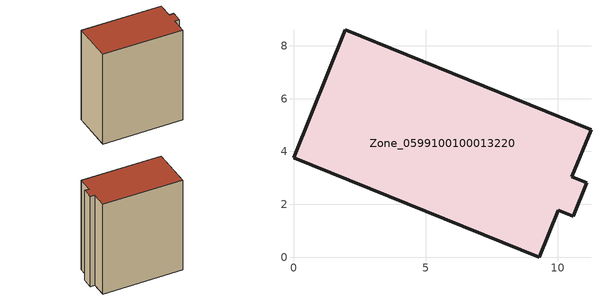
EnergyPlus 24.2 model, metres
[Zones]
Zone_0599100100013220
 floor ground (C_G): 9.29,0 0,3.77 1.96,8.6 11.26,4.83 10.53,3.04 11.09,2.82 10.58,1.55 10.02,1.78 z0
 wall outside (C_F): 0,3.77 9.29,0 10.02,1.78 10.58,1.55 11.09,2.82 10.53,3.04 11.26,4.83 1.96,8.6 0,3.77 z0:12.35
 roof outside (C_R): 11.09,2.82 10.53,3.04 11.26,4.83 1.96,8.6 0,3.77 9.29,0 10.02,1.78 10.58,1.55 z12.35
[BUILDING]
Pand.0599100100013220: North Axis=0; Terrain=City; Loads Convergence Tolerance Value=0.04; Temperature Convergence Tolerance Value=0.4; Solar Distribution=FullExterior; Maximum Number of Warmup Days=25; Minimum Number of Warmup Days=1
[Site:Location]
Rotterdam.The.Hague.AP_ZH_NLD Design_Conditions: Latitude=51.96; Longitude=4.45; Time Zone=1; Elevation=-4.5
[SITE:GROUNDTEMPERATURE:BUILDINGSURFACE]
18, 18, 18, 18, 18, 18, 18, 18, 18, 18, 18, 18
[MATERIAL] Thermal Absorptance=0.9; Solar Absorptance=0.7; Visible Absorptance=0.7
Name | Roughness | Thickness | Conductivity | Density | Specific Heat
G.TI.2015-2018 | MediumSmooth | 0.15 | 0.0428571 | 540 | 1210
F.TI.2015-2018 | Rough | 0.3 | 0.0666667 | 1920 | 840
R.TI.2015-2018 | MediumRough | 0.2 | 0.0333333 | 1500 | 1000
[CONSTRUCTION]
C_G: G.TI.2015-2018
C_F: F.TI.2015-2018
C_R: R.TI.2015-2018
[ZONE]
Zone_0599100100013220: Type=1; Multiplier=1; Ceiling Height=Autocalculate; Volume=Autocalculate; Floor Area=autocalculate; Part of Total Floor Area=Yes
[ZONEINFILTRATION:DESIGNFLOWRATE]
Infil_Zone_0599100100013220: Zone or ZoneList or Space or SpaceList=Zone_0599100100013220; Schedule=AlwaysOn; Design Flow Rate Calculation Method=Flow/Area; Flow Rate per Floor Area=0.0015; Constant Term Coefficient=1; Temperature Term Coefficient=0; Velocity Term Coefficient=0; Velocity Squared Term Coefficient=0
[HVACTEMPLATE:ZONE:IDEALLOADSAIRSYSTEM]
Zone_0599100100013220: Maximum Heating Supply Air Temperature=50; Minimum Cooling Supply Air Temperature=13; Maximum Heating Supply Air Humidity Ratio=0.0156; Minimum Cooling Supply Air Humidity Ratio=0.0077; Heating Limit=NoLimit; Cooling Limit=NoLimit; Dehumidification Control Type=ConstantSensibleHeatRatio; Cooling Sensible Heat Ratio=0.7; Dehumidification Setpoint=60; Humidification Control Type=None; Humidification Setpoint=30; Outdoor Air Method=None; Outdoor Air Flow Rate per Person=0.00944; Outdoor Air Flow Rate per Zone Floor Area=0; Outdoor Air Flow Rate per Zone=0; Demand Controlled Ventilation Type=None; Outdoor Air Economizer Type=NoEconomizer; Heat Recovery Type=None; Sensible Heat Recovery Effectiveness=0.7; Latent Heat Recovery Effectiveness=0.65
[ZONECONTROL:THERMOSTAT]
ThermostatControl_Zone_0599100100013220: Zone or ZoneList=Zone_0599100100013220; Control Type Schedule=DualSetpointControlType; Control 1=Thermostat_Zone_0599100100013220; Temperature Difference Between Cutout And Setpoint=0
[THERMOSTATSETPOINT:DUALSETPOINT]
Thermostat_Zone_0599100100013220: Heating Setpoint Temperature Schedule=HeatingSetpoint_Zone_0599100100013220; Cooling Setpoint Temperature Schedule=CoolingSetpoint_Zone_0599100100013220
[SCHEDULE:COMPACT]
HeatingSetpoint_Zone_0599100100013220: Through: 12/31, For: AllDays, Until: 24:00, 21
CoolingSetpoint_Zone_0599100100013220: Through: 12/31, For: AllDays, Until: 24:00, 24
DualSetpointControlType: Through: 12/31, For: AllDays, Until: 24:00, 4
AlwaysOn: Through: 12/31, For: AllDays, Until: 24:00, 1
